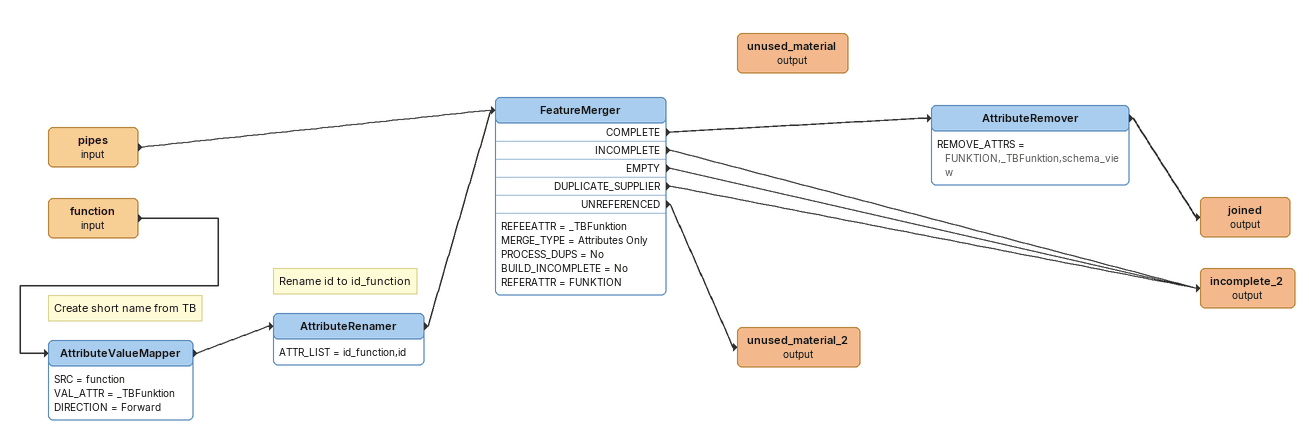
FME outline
pipes (input)
    -> FeatureMerger
function (input)
    -> AttributeValueMapper
Note: Create short name from TB
AttributeValueMapper
    SRC = function
    VAL_ATTR = _TBFunktion
    DIRECTION = Forward
    -> AttributeRenamer
Note: Rename id to id_function
AttributeRenamer
    ATTR_LIST = id_function,id
    -> FeatureMerger
FeatureMerger
    REFEEATTR = _TBFunktion
    MERGE_TYPE = Attributes Only
    PROCESS_DUPS = No
    BUILD_INCOMPLETE = No
    REFERATTR = FUNKTION
    COMPLETE -> AttributeRemover
    INCOMPLETE -> incomplete_2 (output)
    EMPTY -> incomplete_2 (output)
    DUPLICATE_SUPPLIER -> incomplete_2 (output)
    UNREFERENCED -> unused_material_2 (output)
AttributeRemover
    REMOVE_ATTRS = FUNKTION,_TBFunktion,schema_view
    -> joined (output)
joined (output)
incomplete_2 (output)
unused_material_2 (output)
unused_material (output)
